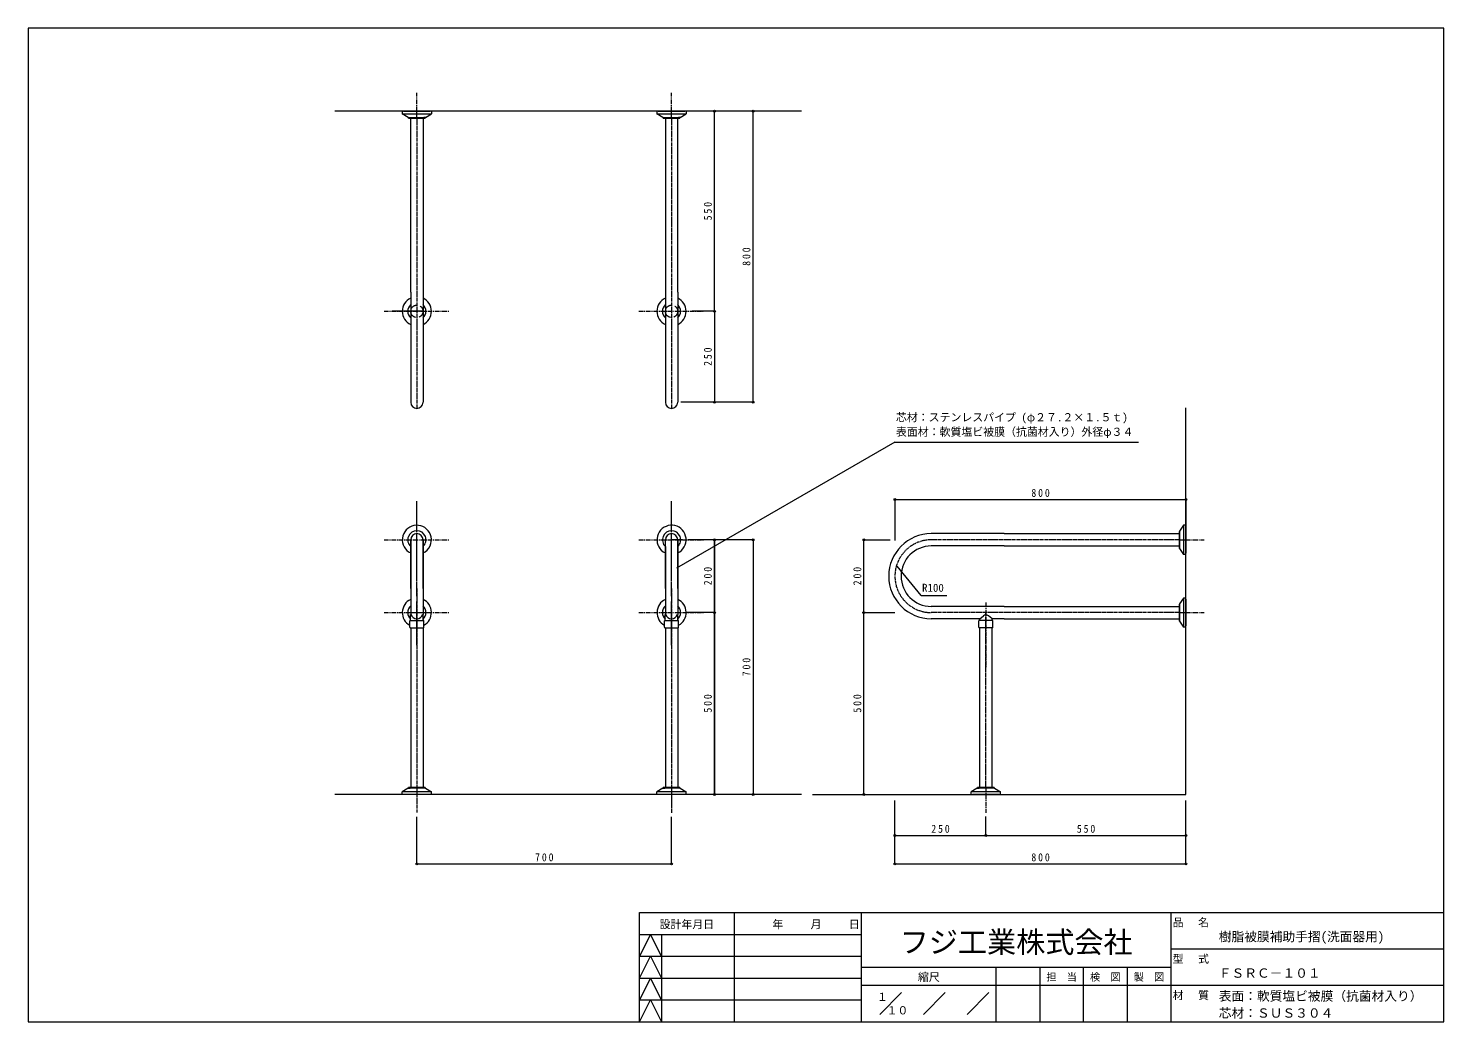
# Model space of a CAD drawing. Units: millimetres at full size, sheet at 1:10. Extents: x -2172 to 1718, y -1505 to 1225.
import ezdxf
from ezdxf.enums import TextEntityAlignment as Align

# ---------------------------------------------------------------- set-up
doc = ezdxf.new("R2010")
doc.units = ezdxf.units.MM
doc.header["$LTSCALE"] = 10
doc.header["$PDMODE"] = 32
doc.header["$PDSIZE"] = 5
for name, pattern in [('CHAIN', [18.5, 12, -1.5, 3.5, -1.5]), ('DASHED2', [3, 2, -1]), ('USER11', [0.375, 0.25, -0.125]), ('USER4', [2, 1.25, -0.25, 0.25, -0.25]), ('USER5', [1.125, 0.75, -0.125, 0.125, -0.125])]:
    doc.linetypes.add(name, pattern=pattern)
doc.layers.add('0-0_0', color=7, linetype='Continuous', lineweight=9)
doc.layers.add('0-1_LEVEL001', color=7, linetype='Continuous', lineweight=18)
doc.styles.add('ＭＳ ゴシック', font='')
doc.styles.get('ＭＳ ゴシック').set_extended_font_data('MS Gothic')

# ---------------------------------------------------------------- blocks, each defined once
blk = doc.blocks.new('A3')
at = {"layer": '0-1_LEVEL001'}
for p, q in [((183.5, 31.4), (183.5, 1.4)), ((218.5, 1.4), (218.5, 31.4)), ((303.5, 31.4), (303.5, 1.4)), ((157.5, 25.4), (218.5, 25.4)), ((163.5, 25.4), (163.5, 1.4)), ((303.5, 21.4), (378.5, 21.4)), ((157.5, 19.4), (218.5, 19.4)), ((218.5, 16.4), (303.5, 16.4)), ((255.5, 1.4), (255.5, 16.4)), ((267.5, 16.4), (267.5, 1.4)), ((279.5, 1.4), (279.5, 16.4)), ((291.5, 16.4), (291.5, 1.4)), ((157.5, 13.4), (218.5, 13.4)), ((218.5, 11.4), (303.5, 11.4)), ((223.5, 3.4), (229.5, 9.4)), ((235.5, 3.4), (241.5, 9.4)), ((247.5, 3.4), (253.5, 9.4)), ((303.5, 11.4), (378.5, 11.4)), ((157.5, 7.4), (218.5, 7.4))]:
    blk.add_line(p, q, dxfattribs=at)
blk.add_lwpolyline([(-10.5, 1.4), (378.5, 1.4), (378.5, 274.4), (-10.5, 274.4)], close=True, dxfattribs=at)
for points in [[(157.5, 1.4), (157.5, 31.4), (378.5, 31.4)], [(163.5, 19.4), (160.5, 25.4), (157.5, 19.4)], [(157.5, 13.4), (160.5, 19.4), (163.5, 13.4)], [(163.5, 7.4), (160.5, 13.4), (157.5, 7.4)], [(157.5, 1.4), (160.5, 7.4), (163.5, 1.4)]]:
    blk.add_lwpolyline(points, dxfattribs=at)
at = {"layer": '0-1_LEVEL001', "style": 'ＭＳ ゴシック'}
for s, height, p in [('設計年月日', 2.199, (163, 26.4)), ('年', 2.2, (194, 26.4)), ('月', 2.2, (204.5, 26.4)), ('日', 2.2, (215, 26.4)), ('品', 2.2, (304, 26.9)), ('名', 2.2, (311, 26.9)), ('型', 2.2, (304, 16.9)), ('式', 2.2, (311, 16.9)), ('縮尺', 2.199, (234, 11.9)), ('材', 2.2, (304, 6.9)), ('質', 2.2, (311, 6.9))]:
    blk.add_text(s, height=height, dxfattribs=at).set_placement(p, align=Align.BOTTOM_LEFT)
blk = doc.blocks.new('GMM001')
at = {"layer": '0-1_LEVEL001', "style": 'ＭＳ ゴシック'}
for s, p in [('担\u3000当', (279.8, 10.633)), ('検\u3000図', (291.8, 10.633)), ('製\u3000図', (303.8, 10.633))]:
    blk.add_text(s, height=2.053, dxfattribs=at).set_placement(p, align=Align.BOTTOM_LEFT)

msp = doc.modelspace()

# ---------------------------------------------------------------- linework, layer by layer
at = {"layer": '0-0_0', "linetype": 'USER4'}
for p, q in [((-1104.02, 976.76), (-1104.02, 1046.76)), ((-404.02, 976.76), (-404.02, 1046.76)), ((-1194.02, 446.76), (-1014.02, 446.76)), ((-494.02, 446.76), (-316.89, 446.76)), ((-1104.02, -315.35), (-1104.02, -91.17)), ((-404.02, -315.35), (-404.02, -91.17)), ((-1194.02, -181.17), (-1014.02, -181.17)), ((-494.02, -181.17), (-314.02, -181.17)), ((989.87, -181.17), (1059.87, -181.17)), ((-1194.02, -381.17), (-1014.02, -381.17)), ((-494.02, -381.17), (-314.02, -381.17)), ((459.87, -353.69), (459.87, -530.87)), ((989.87, -381.17), (1059.87, -381.17)), ((-404.02, -861.17), (-404.02, -931.17)), ((459.87, -861.17), (459.87, -931.17))]:
    msp.add_line(p, q, dxfattribs=at)
at = {"layer": '0-0_0'}
for p, q in [((-46.64, 996.76), (-1329.15, 996.76)), ((-1127.77, 979.26), (-1144.02, 989.76)), ((-1140.52, 996.76), (-1067.52, 996.76)), ((-1127.77, 979.26), (-1122.77, 979.26)), ((-1127.02, 979.26), (-1081.02, 979.26)), ((-1127.02, 977.76), (-1127.02, 979.26)), ((-1127.02, 977.76), (-1081.02, 977.76)), ((-1121.02, 976.76), (-1121.02, 977.76)), ((-1121.02, 499.76), (-1121.02, 976.76)), ((-1087.02, 976.76), (-1087.02, 977.76)), ((-1087.02, 976.76), (-1087.02, 499.76)), ((-1080.27, 979.26), (-1085.27, 979.26)), ((-1081.02, 977.76), (-1081.02, 979.26)), ((-1081.02, 977.76), (-1081.02, 979.26)), ((-1080.27, 979.26), (-1064.02, 989.76)), ((-1064.02, 996.76), (-1064.02, 989.76)), ((-427.77, 979.26), (-444.02, 989.76)), ((-440.52, 996.76), (-367.52, 996.76)), ((-427.77, 979.26), (-422.77, 979.26)), ((-427.02, 979.26), (-381.02, 979.26)), ((-427.02, 977.76), (-427.02, 979.26)), ((-427.02, 977.76), (-381.02, 977.76)), ((-421.02, 976.76), (-421.02, 977.76)), ((-421.02, 976.76), (-421.02, 499.76)), ((-387.02, 976.76), (-387.02, 977.76)), ((-387.02, 499.76), (-387.02, 976.76)), ((-380.27, 979.26), (-385.27, 979.26)), ((-381.02, 977.76), (-381.02, 979.26)), ((-381.02, 977.76), (-381.02, 979.26)), ((-380.27, 979.26), (-364.02, 989.76)), ((-173.81, 996.76), (-364.02, 996.76)), ((-364.02, 996.76), (-364.02, 989.76)), ((-286.13, 996.76), (-347.13, 996.76)), ((-286.13, 446.76), (-286.13, 996.76)), ((-179.99, 996.76), (-286.13, 996.76)), ((-179.99, 196.76), (-179.99, 996.76)), ((-1121.02, 499.76), (-1121.02, 196.76)), ((-1087.02, 499.76), (-1087.02, 374.47)), ((-421.02, 499.76), (-421.02, 366.83)), ((-387.02, 499.76), (-387.02, 196.76)), ((-1087.02, 446.76), (-1171.49, 446.76)), ((-286.13, 446.76), (-347.13, 446.76)), ((-286.13, 446.76), (-347.13, 446.76)), ((-286.13, 446.76), (-286.13, 196.76)), ((-1087.02, 379.76), (-1087.02, 196.76)), ((-421.02, 379.76), (-421.02, 196.76)), ((-286.13, 196.76), (-378.21, 196.76)), ((-179.99, 196.76), (-286.13, 196.76)), ((1009.87, -881.17), (1009.87, 181.12)), ((209.59, 87.12), (-390.29, -259.22)), ((209.59, 87.12), (749.59, 87.12)), ((749.59, 87.12), (879.24, 87.12)), ((209.92, -70.51), (1009.87, -70.51)), ((209.92, -70.51), (209.92, -183.11)), ((1009.87, -70.51), (1009.87, -154.8)), ((1002.87, -141.17), (992.37, -157.42)), ((1009.87, -144.67), (1009.87, -217.67)), ((-1121.02, -315.35), (-1121.02, -181.17)), ((-1121.02, -181.17), (-1121.02, -386.32)), ((-1087.02, -315.35), (-1087.02, -181.17)), ((-1087.02, -181.17), (-1087.02, -386.32)), ((-421.02, -315.35), (-421.02, -181.17)), ((-374.02, -181.17), (-404.02, -181.17)), ((-387.02, -315.35), (-387.02, -181.17)), ((-387.02, -181.17), (-387.02, -386.32)), ((-286.13, -181.17), (-359.37, -181.17)), ((-286.13, -881.17), (-286.13, -181.17)), ((-286.13, -181.17), (-286.13, -381.17)), ((-179.99, -181.17), (-286.13, -181.17)), ((-179.99, -181.17), (-179.99, -881.17)), ((124.79, -181.17), (196.71, -181.17)), ((124.79, -381.17), (124.79, -181.17)), ((509.87, -164.17), (309.87, -164.17)), ((509.87, -164.17), (989.87, -164.17)), ((989.87, -164.17), (990.87, -164.17)), ((990.87, -158.17), (990.87, -204.17)), ((990.87, -158.17), (992.37, -158.17)), ((992.37, -157.42), (992.37, -162.42)), ((992.37, -158.17), (992.37, -204.17)), ((-421.02, -199.13), (-421.02, -386.32)), ((509.87, -198.17), (309.87, -198.17)), ((509.87, -198.17), (989.87, -198.17)), ((989.87, -198.17), (990.87, -198.17)), ((990.87, -204.17), (992.37, -204.17)), ((990.87, -204.17), (992.37, -204.17)), ((992.37, -204.92), (992.37, -199.92)), ((992.37, -204.92), (1002.87, -221.17)), ((1009.87, -221.17), (1002.87, -221.17)), ((282.26, -333.9), (216.12, -253.51)), ((282.26, -333.9), (352.59, -333.9)), ((1002.87, -341.17), (992.37, -357.42)), ((1009.87, -344.67), (1009.87, -417.67)), ((-1121.17, -401.37), (-1121.17, -386.67)), ((-1121.02, -381.17), (-1067.29, -381.17)), ((-1120.67, -386.17), (-1120.27, -386.17)), ((-1087.77, -386.17), (-1087.37, -386.17)), ((-1086.87, -401.37), (-1086.87, -386.67)), ((-421.17, -401.37), (-421.17, -386.67)), ((-420.67, -386.17), (-420.27, -386.17)), ((-387.77, -386.17), (-387.37, -386.17)), ((-386.87, -401.37), (-386.87, -386.67)), ((-286.13, -381.17), (-364.02, -381.17)), ((-286.13, -381.17), (-359.37, -381.17)), ((-286.13, -381.17), (-286.13, -881.17)), ((119.87, -381.17), (209.92, -381.17)), ((124.79, -381.17), (196.71, -381.17)), ((124.79, -881.17), (124.79, -381.17)), ((509.87, -364.17), (309.87, -364.17)), ((509.87, -364.17), (989.87, -364.17)), ((989.87, -364.17), (990.87, -364.17)), ((990.87, -358.17), (990.87, -404.17)), ((990.87, -358.17), (992.37, -358.17)), ((992.37, -357.42), (992.37, -362.42)), ((992.37, -358.17), (992.37, -404.17)), ((-1123.52, -421.67), (-1123.52, -403.67)), ((-1122.52, -402.67), (-1122.47, -402.67)), ((-1122.52, -402.67), (-1085.52, -402.67)), ((-1122.52, -422.67), (-1085.52, -422.67)), ((-1121.02, -422.67), (-1121.02, -861.17)), ((-1087.02, -422.67), (-1087.02, -861.17)), ((-1085.52, -402.67), (-1085.57, -402.67)), ((-1084.52, -421.67), (-1084.52, -403.67)), ((-423.52, -421.67), (-423.52, -403.67)), ((-422.52, -402.67), (-422.47, -402.67)), ((-422.52, -402.67), (-385.52, -402.67)), ((-422.52, -422.67), (-385.52, -422.67)), ((-421.02, -422.67), (-421.02, -861.17)), ((-387.02, -422.67), (-387.02, -861.17)), ((-385.52, -402.67), (-385.57, -402.67)), ((-384.52, -421.67), (-384.52, -403.67)), ((442.87, -398.17), (309.87, -398.17)), ((440.37, -421.67), (440.37, -403.67)), ((478.37, -402.67), (441.37, -402.67)), ((441.37, -402.67), (441.42, -402.67)), ((478.37, -422.67), (441.37, -422.67)), ((442.72, -401.37), (442.72, -398.94)), ((442.87, -861.17), (442.87, -422.67)), ((443.08, -398.17), (453.16, -389.71)), ((476.66, -397.87), (466.94, -389.71)), ((509.87, -398.17), (476.87, -398.17)), ((476.91, -398.17), (476.87, -398.17)), ((476.87, -861.17), (476.87, -422.67)), ((477.02, -401.37), (477.02, -398.64)), ((478.37, -402.67), (478.32, -402.67)), ((479.37, -421.67), (479.37, -403.67)), ((509.87, -398.17), (989.87, -398.17)), ((989.87, -398.17), (990.87, -398.17)), ((990.87, -404.17), (992.37, -404.17)), ((990.87, -404.17), (992.37, -404.17)), ((992.37, -404.92), (992.37, -399.92)), ((992.37, -404.92), (1002.87, -421.17)), ((1009.87, -421.17), (1002.87, -421.17)), ((-46.64, -881.17), (-1329.15, -881.17)), ((-1127.77, -863.67), (-1144.02, -874.17)), ((-1144.02, -881.17), (-1144.02, -874.17)), ((-1067.52, -881.17), (-1140.52, -881.17)), ((-1127.77, -863.67), (-1122.77, -863.67)), ((-1081.02, -862.17), (-1127.02, -862.17)), ((-1127.02, -862.17), (-1127.02, -863.67)), ((-1127.02, -862.17), (-1127.02, -863.67)), ((-1081.02, -863.67), (-1127.02, -863.67)), ((-1121.02, -861.17), (-1121.02, -862.17)), ((-1087.02, -861.17), (-1087.02, -862.17)), ((-1080.27, -863.67), (-1085.27, -863.67)), ((-1081.02, -862.17), (-1081.02, -863.67)), ((-1080.27, -863.67), (-1064.02, -874.17)), ((-427.77, -863.67), (-444.02, -874.17)), ((-444.02, -881.17), (-444.02, -874.17)), ((-367.52, -881.17), (-440.52, -881.17)), ((-427.77, -863.67), (-422.77, -863.67)), ((-381.02, -862.17), (-427.02, -862.17)), ((-427.02, -862.17), (-427.02, -863.67)), ((-427.02, -862.17), (-427.02, -863.67)), ((-381.02, -863.67), (-427.02, -863.67)), ((-421.02, -861.17), (-421.02, -862.17)), ((-387.02, -861.17), (-387.02, -862.17)), ((-380.27, -863.67), (-385.27, -863.67)), ((-381.02, -862.17), (-381.02, -863.67)), ((-380.27, -863.67), (-364.02, -874.17)), ((-286.13, -881.17), (-359.37, -881.17)), ((-173.81, -881.17), (-286.13, -881.17)), ((-179.99, -881.17), (-286.13, -881.17)), ((-16.85, -881.17), (1009.87, -881.17)), ((124.79, -881.17), (196.71, -881.17)), ((436.12, -863.67), (419.87, -874.17)), ((419.87, -881.17), (419.87, -874.17)), ((496.37, -881.17), (423.37, -881.17)), ((436.12, -863.67), (441.12, -863.67)), ((482.87, -862.17), (436.87, -862.17)), ((436.87, -862.17), (436.87, -863.67)), ((436.87, -862.17), (436.87, -863.67)), ((482.87, -863.67), (436.87, -863.67)), ((442.87, -861.17), (442.87, -862.17)), ((476.87, -861.17), (476.87, -862.17)), ((483.62, -863.67), (478.62, -863.67)), ((482.87, -862.17), (482.87, -863.67)), ((483.62, -863.67), (499.87, -874.17)), ((209.92, -993.6), (209.92, -897.87)), ((1009.87, -993.6), (1009.87, -897.87)), ((-1104.02, -1071.95), (-1104.02, -942.59)), ((-404.02, -1071.95), (-404.02, -942.59)), ((459.87, -993.6), (459.87, -941.25)), ((459.87, -993.6), (459.87, -942.59)), ((459.87, -993.6), (459.87, -942.59)), ((209.92, -993.6), (459.87, -993.6)), ((209.92, -1071.95), (209.92, -993.6)), ((459.87, -993.6), (1009.87, -993.6)), ((1009.87, -1071.95), (1009.87, -993.6)), ((-1104.02, -1071.95), (-404.02, -1071.95)), ((209.92, -1071.95), (1009.87, -1071.95))]:
    msp.add_line(p, q, dxfattribs=at)
at = {"layer": '0-0_0', "linetype": 'USER11'}
for p, q in [((-1127.02, 977.76), (-1127.02, 979.26)), ((-1081.02, 977.76), (-1081.02, 979.26)), ((-1081.02, 977.76), (-1081.02, 979.26)), ((-427.02, 977.76), (-427.02, 979.26)), ((-381.02, 977.76), (-381.02, 979.26)), ((-381.02, 977.76), (-381.02, 979.26)), ((990.87, -158.17), (992.37, -158.17)), ((990.87, -204.17), (992.37, -204.17)), ((990.87, -204.17), (992.37, -204.17)), ((990.87, -358.17), (992.37, -358.17)), ((990.87, -404.17), (992.37, -404.17)), ((990.87, -404.17), (992.37, -404.17)), ((-1127.02, -862.17), (-1127.02, -863.67)), ((-1127.02, -862.17), (-1127.02, -863.67)), ((-1081.02, -862.17), (-1081.02, -863.67)), ((-427.02, -862.17), (-427.02, -863.67)), ((-427.02, -862.17), (-427.02, -863.67)), ((-381.02, -862.17), (-381.02, -863.67)), ((436.87, -862.17), (436.87, -863.67)), ((436.87, -862.17), (436.87, -863.67)), ((482.87, -862.17), (482.87, -863.67))]:
    msp.add_line(p, q, dxfattribs=at)
at = {"layer": '0-0_0', "linetype": 'USER5'}
for p, q in [((-1104.02, 976.76), (-1104.02, 179.76)), ((-404.02, 976.76), (-404.02, 179.76)), ((989.87, -181.17), (309.87, -181.17)), ((-1104.02, -315.35), (-1104.02, -931.17)), ((-404.02, -315.35), (-404.02, -931.17)), ((989.87, -381.17), (309.87, -381.17)), ((459.87, -861.17), (459.87, -381.17))]:
    msp.add_line(p, q, dxfattribs=at)
at = {"layer": '0-0_0', "linetype": 'CHAIN'}
for p, q in [((-1104.02, -471.17), (-1104.02, -75.27)), ((-404.02, -471.17), (-404.02, -75.27))]:
    msp.add_line(p, q, dxfattribs=at)
at = {"layer": '0-0_0'}
for points in [[(-1144.02, 996.76), (-1144.02, 989.76), (-1064.02, 989.76)], [(-444.02, 996.76), (-444.02, 989.76), (-364.02, 989.76)], [(1009.87, -141.17), (1002.87, -141.17), (1002.87, -221.17)], [(1009.87, -341.17), (1002.87, -341.17), (1002.87, -421.17)], [(-1064.02, -881.17), (-1064.02, -874.17), (-1144.02, -874.17)], [(-364.02, -881.17), (-364.02, -874.17), (-444.02, -874.17)], [(499.87, -881.17), (499.87, -874.17), (419.87, -874.17)]]:
    msp.add_lwpolyline(points, dxfattribs=at)
at = {"layer": '0-0_0', "linetype": 'DASHED2'}
for centre in [(-1104.02, 446.76), (-404.02, 446.76)]:
    msp.add_circle(centre, 17, dxfattribs=at)
at = {"layer": '0-0_0'}
for centre, radius, start, end in [((-1104.02, 446.76), 40, 115.15066, 244.84934), ((-1104.02, 446.76), 40, 295.15066, 64.84934), ((-404.02, 446.76), 40, 115.15066, 244.84934), ((-404.02, 446.76), 40, 295.15066, 64.84934), ((-1104.02, 446.76), 25, 132.84364, 227.15636), ((-1104.02, 446.76), 25, 312.84364, 47.15636), ((-404.02, 446.76), 25, 132.84364, 227.15636), ((-404.02, 446.76), 25, 312.84364, 47.15636), ((-1104.02, 196.76), 17, 180, 0), ((-404.02, 196.76), 17, 180, 0), ((-1104.02, -181.17), 40, 317.83224, 244.84934), ((-404.02, -181.17), 40, 295.15066, 218.57432), ((-1104.02, -181.17), 25, 312.50603, 227.15636), ((-1104.02, -181.17), 17, 0, 180), ((-1104.02, -181.17), 17, 0, 180), ((-404.02, -181.17), 25, 312.84364, 227.21958), ((-404.02, -181.17), 17, 0, 180), ((-404.02, -181.17), 17, 0, 180), ((309.87, -281.17), 117, 90, 270), ((-1104.02, -181.17), 25, 312.84364, 317.15636), ((-1104.02, -181.17), 40, 295.15066, 334.84934), ((-404.02, -181.17), 40, 205.15066, 244.84934), ((309.87, -281.17), 83, 90, 270), ((-1104.02, -381.17), 40, 115.15066, 240.8236), ((-1104.02, -381.17), 40, 299.1764, 64.84934), ((-404.02, -381.17), 40, 115.15066, 240.8236), ((-404.02, -381.17), 40, 299.1764, 64.84934), ((-1104.02, -381.17), 25, 132.84364, 227.15636), ((-1120.67, -386.67), 0.5, 90, 180), ((-1104.02, -381.17), 17, 197.10464, 342.89536), ((-1087.37, -386.67), 0.5, 0, 90), ((-1104.02, -381.17), 25, 312.84364, 47.15636), ((-404.02, -381.17), 25, 132.84364, 227.15636), ((-420.67, -386.67), 0.5, 90, 180), ((-404.02, -381.17), 17, 197.10464, 342.89536), ((-387.37, -386.67), 0.5, 0, 90), ((-404.02, -381.17), 25, 312.84364, 47.15636), ((460.05, -398.69), 11.31, 52.5, 127.5), ((-1122.52, -403.67), 1, 90, 180), ((-1122.52, -421.67), 1, 180, 270), ((-1122.47, -401.37), 1.3, 270, 0), ((-1085.57, -401.37), 1.3, 180, 270), ((-1085.52, -403.67), 1, 0, 90), ((-1085.52, -421.67), 1, 270, 0), ((-422.52, -403.67), 1, 90, 180), ((-422.52, -421.67), 1, 180, 270), ((-422.47, -401.37), 1.3, 270, 0), ((-385.57, -401.37), 1.3, 180, 270), ((-385.52, -403.67), 1, 0, 90), ((-385.52, -421.67), 1, 270, 0), ((441.37, -403.67), 1, 90, 180), ((441.37, -421.67), 1, 180, 270), ((441.42, -401.37), 1.3, 270, 0), ((443.72, -398.94), 1, 130, 180), ((476.02, -398.64), 1, 360, 50), ((478.32, -401.37), 1.3, 180, 270), ((478.37, -403.67), 1, 0, 90), ((478.37, -421.67), 1, 270, 360)]:
    msp.add_arc(centre, radius, start, end, dxfattribs=at)
at = {"layer": '0-0_0', "linetype": 'USER5'}
msp.add_arc((309.87, -281.17), 100, 90, 270, dxfattribs=at)
at = {"layer": '0-0_0'}
for p in [(-286.13, 996.76), (-179.99, 996.76), (-286.13, 446.76), (-286.13, 196.76), (-179.99, 196.76), (209.92, -70.51), (1009.87, -70.51), (-286.13, -181.17), (-179.99, -181.17), (124.79, -181.17), (-286.13, -381.17), (124.79, -381.17), (-286.13, -881.17), (-179.99, -881.17), (124.79, -881.17), (209.92, -993.6), (459.87, -993.6), (1009.87, -993.6), (-1104.02, -1071.95), (-404.02, -1071.95), (209.92, -1071.95), (1009.87, -1071.95)]:
    msp.add_point(p, dxfattribs=at)

# ---------------------------------------------------------------- block references
at = {"layer": '0-0_0', "xscale": 10, "yscale": 10}
for name, p in [('A3', (-2066.89, -1519.49)), ('GMM001', (-2171.89, -1505.49))]:
    msp.add_blockref(name, p, dxfattribs=at)

# ---------------------------------------------------------------- texts
at = {"layer": '0-0_0', "style": 'ＭＳ ゴシック'}
for s, p in [('芯材：ステンレスパイプ (φ２７.２×１.５ｔ)', (212.64, 137.8)), ('表面材：軟質塩ビ被膜（抗菌材入り）外径φ３４', (212.64, 97.8)), ('R100', (284.45, -330.56))]:
    msp.add_text(s, height=21.99, dxfattribs=at).set_placement(p, align=Align.BOTTOM_LEFT)
at = {"layer": '0-0_0', "char_height": 21.99, "attachment_point": 7, "rotation": 90, "style": 'ＭＳ ゴシック'}
for s, insert in [('\\T1.38;\\W0.9;550', (-293.13, 696.76)), ('\\T1.38;\\W0.9;800', (-186.99, 571.76)), ('\\T1.38;\\W0.9;250', (-293.13, 296.76)), ('\\T1.38;\\W0.9;200', (-293.13, -306.17)), ('\\T1.38;\\W0.9;200', (117.79, -306.17)), ('\\T1.38;\\W0.9;700', (-186.99, -556.17)), ('\\T1.38;\\W0.9;500', (-293.13, -656.17)), ('\\T1.38;\\W0.9;500', (117.79, -656.17))]:
    msp.add_mtext(s, dxfattribs=dict(at, insert=insert))
at = {"layer": '0-0_0', "char_height": 21.99, "attachment_point": 7, "style": 'ＭＳ ゴシック'}
for s, insert in [('\\T1.38;\\W0.9;800', (584.89, -63.51)), ('\\T1.38;\\W0.9;250', (309.89, -986.6)), ('\\T1.38;\\W0.9;550', (709.87, -986.6)), ('\\T1.38;\\W0.9;700', (-779.02, -1064.95)), ('\\T1.38;\\W0.9;800', (584.89, -1064.95))]:
    msp.add_mtext(s, dxfattribs=dict(at, insert=insert))
at = {"layer": '0-1_LEVEL001', "style": 'ＭＳ ゴシック'}
for s, height, p in [('フジ工業株式会社', 58.65, (223.11, -1333.83)), ('樹脂被膜補助手摺(洗面器用)', 25.66, (1099.93, -1292.2)), ('ＦＳＲＣ－１０１', 25.66, (1099.89, -1392.39)), ('１', 21.99, (160.21, -1455.25)), ('表面：軟質塩ビ被膜（抗菌材入り）', 25.66, (1099.83, -1455.49)), ('１０', 21.99, (186.74, -1492.1)), ('芯材：ＳＵＳ３０４', 25.66, (1099.83, -1502.16))]:
    msp.add_text(s, height=height, dxfattribs=at).set_placement(p, align=Align.BOTTOM_LEFT)

doc.saveas('drawing.dxf')
